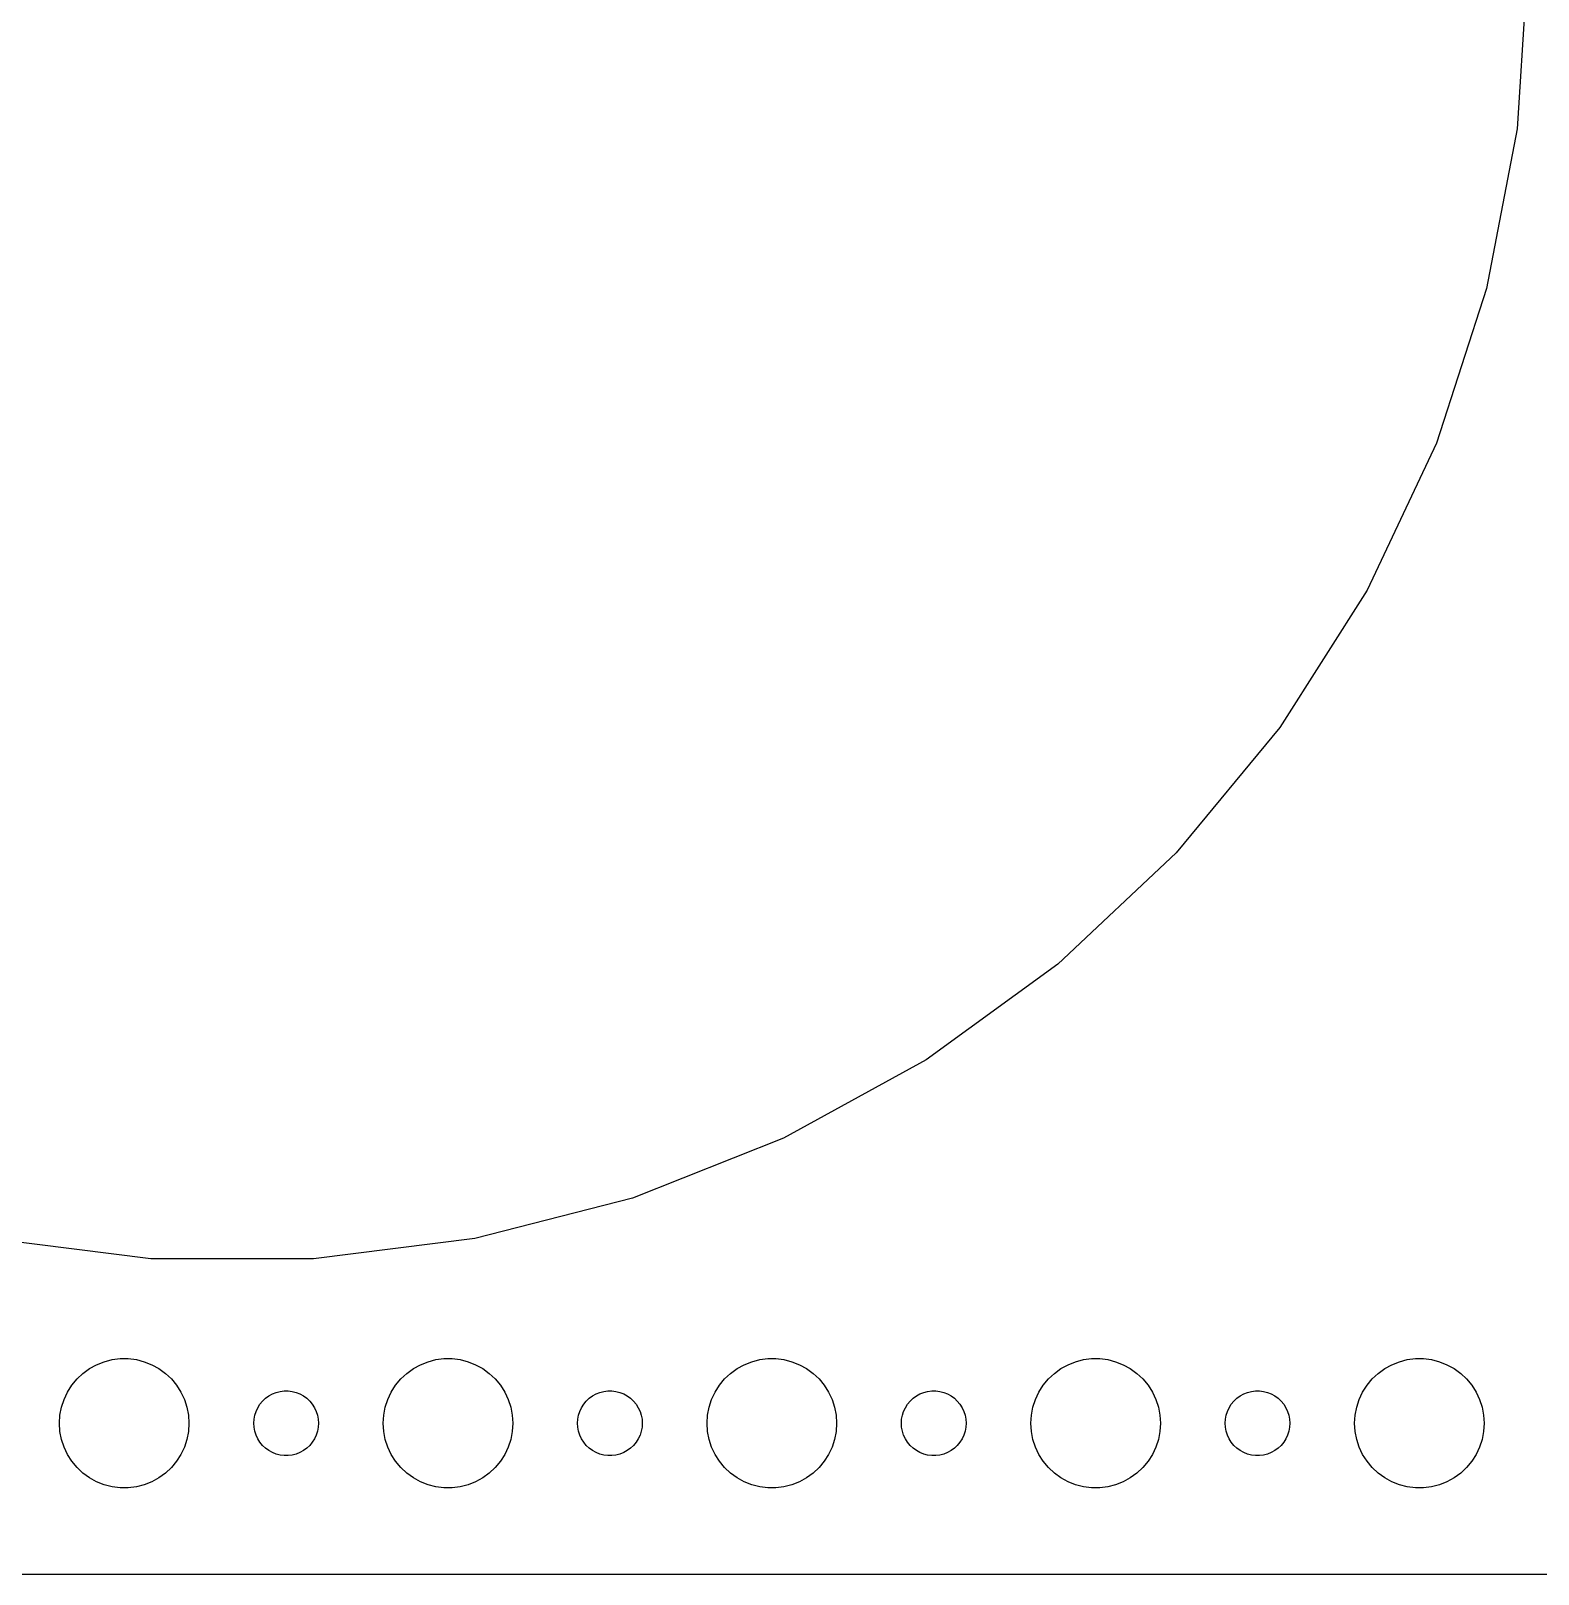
# Model space of a CAD drawing. Header units: metres. Extents: x -322 to 322, y -74 to 74.
# Drawn here: x -259.3 to -189.5, y -74.5 to -3 of the extents above; entities that cross this region are included whole.
import ezdxf

# ---------------------------------------------------------------- set-up
doc = ezdxf.new("R2010")
doc.units = ezdxf.units.M

msp = doc.modelspace()

# ---------------------------------------------------------------- linework, layer by layer
for p, q in [((-190, 0), (-190.473, -7.51999)), ((-190.473, -7.51999), (-191.885, -14.9214)), ((-191.885, -14.9214), (-194.213, -22.0875)), ((-194.213, -22.0875), (-197.422, -28.9052)), ((-197.422, -28.9052), (-201.459, -35.2671)), ((-201.459, -35.2671), (-206.262, -41.0728)), ((-206.262, -41.0728), (-211.755, -46.2308)), ((-211.755, -46.2308), (-217.85, -50.6597)), ((-217.85, -50.6597), (-224.453, -54.2896)), ((-224.453, -54.2896), (-231.459, -57.0634)), ((-231.459, -57.0634), (-238.757, -58.9372)), ((-253.767, -59.8816), (-261.243, -58.9372)), ((-238.757, -58.9372), (-246.233, -59.8816)), ((-246.233, -59.8816), (-253.767, -59.8816)), ((-256.912, -65.1885), (-256.607, -64.967)), ((-256.607, -64.967), (-256.277, -64.7855)), ((-256.277, -64.7855), (-255.927, -64.6468)), ((-255.927, -64.6468), (-255.562, -64.5531)), ((-255.562, -64.5531), (-255.188, -64.5059)), ((-255.188, -64.5059), (-254.812, -64.5059)), ((-254.812, -64.5059), (-254.438, -64.5531)), ((-254.438, -64.5531), (-254.073, -64.6468)), ((-254.073, -64.6468), (-253.723, -64.7855)), ((-253.723, -64.7855), (-253.393, -64.967)), ((-253.393, -64.967), (-253.088, -65.1885)), ((-241.912, -65.1885), (-241.607, -64.967)), ((-241.607, -64.967), (-241.277, -64.7855)), ((-241.277, -64.7855), (-240.927, -64.6468)), ((-240.927, -64.6468), (-240.562, -64.5531)), ((-240.562, -64.5531), (-240.188, -64.5059)), ((-240.188, -64.5059), (-239.812, -64.5059)), ((-239.812, -64.5059), (-239.438, -64.5531)), ((-239.438, -64.5531), (-239.073, -64.6468)), ((-239.073, -64.6468), (-238.723, -64.7855)), ((-238.723, -64.7855), (-238.393, -64.967)), ((-238.393, -64.967), (-238.088, -65.1885)), ((-226.912, -65.1885), (-226.607, -64.967)), ((-226.607, -64.967), (-226.277, -64.7855)), ((-226.277, -64.7855), (-225.927, -64.6468)), ((-225.927, -64.6468), (-225.562, -64.5531)), ((-225.562, -64.5531), (-225.188, -64.5059)), ((-225.188, -64.5059), (-224.812, -64.5059)), ((-224.812, -64.5059), (-224.438, -64.5531)), ((-224.438, -64.5531), (-224.073, -64.6468)), ((-224.073, -64.6468), (-223.723, -64.7855)), ((-223.723, -64.7855), (-223.393, -64.967)), ((-223.393, -64.967), (-223.088, -65.1885)), ((-211.912, -65.1885), (-211.607, -64.967)), ((-211.607, -64.967), (-211.277, -64.7855)), ((-211.277, -64.7855), (-210.927, -64.6468)), ((-210.927, -64.6468), (-210.562, -64.5531)), ((-210.562, -64.5531), (-210.188, -64.5059)), ((-210.188, -64.5059), (-209.812, -64.5059)), ((-209.812, -64.5059), (-209.438, -64.5531)), ((-209.438, -64.5531), (-209.073, -64.6468)), ((-209.073, -64.6468), (-208.723, -64.7855)), ((-208.723, -64.7855), (-208.393, -64.967)), ((-208.393, -64.967), (-208.088, -65.1885)), ((-196.912, -65.1885), (-196.607, -64.967)), ((-196.607, -64.967), (-196.277, -64.7855)), ((-196.277, -64.7855), (-195.927, -64.6468)), ((-195.927, -64.6468), (-195.562, -64.5531)), ((-195.562, -64.5531), (-195.188, -64.5059)), ((-195.188, -64.5059), (-194.812, -64.5059)), ((-194.812, -64.5059), (-194.438, -64.5531)), ((-194.438, -64.5531), (-194.073, -64.6468)), ((-194.073, -64.6468), (-193.723, -64.7855)), ((-193.723, -64.7855), (-193.393, -64.967)), ((-193.393, -64.967), (-193.088, -65.1885)), ((-257.629, -66.0547), (-257.427, -65.7366)), ((-257.427, -65.7366), (-257.187, -65.4464)), ((-257.187, -65.4464), (-256.912, -65.1885)), ((-253.088, -65.1885), (-252.813, -65.4464)), ((-252.813, -65.4464), (-252.573, -65.7366)), ((-252.573, -65.7366), (-252.371, -66.0547)), ((-242.629, -66.0547), (-242.427, -65.7366)), ((-242.427, -65.7366), (-242.187, -65.4464)), ((-242.187, -65.4464), (-241.912, -65.1885)), ((-238.088, -65.1885), (-237.813, -65.4464)), ((-237.813, -65.4464), (-237.573, -65.7366)), ((-237.573, -65.7366), (-237.371, -66.0547)), ((-227.629, -66.0547), (-227.427, -65.7366)), ((-227.427, -65.7366), (-227.187, -65.4464)), ((-227.187, -65.4464), (-226.912, -65.1885)), ((-223.088, -65.1885), (-222.813, -65.4464)), ((-222.813, -65.4464), (-222.573, -65.7366)), ((-222.573, -65.7366), (-222.371, -66.0547)), ((-212.629, -66.0547), (-212.427, -65.7366)), ((-212.427, -65.7366), (-212.187, -65.4464)), ((-212.187, -65.4464), (-211.912, -65.1885)), ((-208.088, -65.1885), (-207.813, -65.4464)), ((-207.813, -65.4464), (-207.573, -65.7366)), ((-207.573, -65.7366), (-207.371, -66.0547)), ((-197.629, -66.0547), (-197.427, -65.7366)), ((-197.427, -65.7366), (-197.187, -65.4464)), ((-197.187, -65.4464), (-196.912, -65.1885)), ((-193.088, -65.1885), (-192.813, -65.4464)), ((-192.813, -65.4464), (-192.573, -65.7366)), ((-192.573, -65.7366), (-192.371, -66.0547)), ((-257.906, -66.7539), (-257.789, -66.3956)), ((-257.789, -66.3956), (-257.629, -66.0547)), ((-252.371, -66.0547), (-252.211, -66.3956)), ((-252.211, -66.3956), (-252.094, -66.7539)), ((-248.714, -66.6183), (-248.593, -66.4732)), ((-248.593, -66.4732), (-248.456, -66.3442)), ((-248.456, -66.3442), (-248.304, -66.2335)), ((-248.304, -66.2335), (-248.139, -66.1428)), ((-248.139, -66.1428), (-247.964, -66.0734)), ((-247.964, -66.0734), (-247.781, -66.0266)), ((-247.781, -66.0266), (-247.594, -66.003)), ((-247.594, -66.003), (-247.406, -66.003)), ((-247.406, -66.003), (-247.219, -66.0266)), ((-247.219, -66.0266), (-247.036, -66.0734)), ((-247.036, -66.0734), (-246.861, -66.1428)), ((-246.861, -66.1428), (-246.696, -66.2335)), ((-246.696, -66.2335), (-246.544, -66.3442)), ((-246.544, -66.3442), (-246.407, -66.4732)), ((-246.407, -66.4732), (-246.286, -66.6183)), ((-242.906, -66.7539), (-242.789, -66.3956)), ((-242.789, -66.3956), (-242.629, -66.0547)), ((-237.371, -66.0547), (-237.211, -66.3956)), ((-237.211, -66.3956), (-237.094, -66.7539)), ((-233.714, -66.6183), (-233.593, -66.4732)), ((-233.593, -66.4732), (-233.456, -66.3442)), ((-233.456, -66.3442), (-233.304, -66.2335)), ((-233.304, -66.2335), (-233.139, -66.1428)), ((-233.139, -66.1428), (-232.964, -66.0734)), ((-232.964, -66.0734), (-232.781, -66.0266)), ((-232.781, -66.0266), (-232.594, -66.003)), ((-232.594, -66.003), (-232.406, -66.003)), ((-232.406, -66.003), (-232.219, -66.0266)), ((-232.219, -66.0266), (-232.036, -66.0734)), ((-232.036, -66.0734), (-231.861, -66.1428)), ((-231.861, -66.1428), (-231.696, -66.2335)), ((-231.696, -66.2335), (-231.544, -66.3442)), ((-231.544, -66.3442), (-231.407, -66.4732)), ((-231.407, -66.4732), (-231.286, -66.6183)), ((-227.906, -66.7539), (-227.789, -66.3956)), ((-227.789, -66.3956), (-227.629, -66.0547)), ((-222.371, -66.0547), (-222.211, -66.3956)), ((-222.211, -66.3956), (-222.094, -66.7539)), ((-218.714, -66.6183), (-218.593, -66.4732)), ((-218.593, -66.4732), (-218.456, -66.3442)), ((-218.456, -66.3442), (-218.304, -66.2335)), ((-218.304, -66.2335), (-218.139, -66.1428)), ((-218.139, -66.1428), (-217.964, -66.0734)), ((-217.964, -66.0734), (-217.781, -66.0266)), ((-217.781, -66.0266), (-217.594, -66.003)), ((-217.594, -66.003), (-217.406, -66.003)), ((-217.406, -66.003), (-217.219, -66.0266)), ((-217.219, -66.0266), (-217.036, -66.0734)), ((-217.036, -66.0734), (-216.861, -66.1428)), ((-216.861, -66.1428), (-216.696, -66.2335)), ((-216.696, -66.2335), (-216.544, -66.3442)), ((-216.544, -66.3442), (-216.407, -66.4732)), ((-216.407, -66.4732), (-216.286, -66.6183)), ((-212.906, -66.7539), (-212.789, -66.3956)), ((-212.789, -66.3956), (-212.629, -66.0547)), ((-207.371, -66.0547), (-207.211, -66.3956)), ((-207.211, -66.3956), (-207.094, -66.7539)), ((-203.714, -66.6183), (-203.593, -66.4732)), ((-203.593, -66.4732), (-203.456, -66.3442)), ((-203.456, -66.3442), (-203.304, -66.2335)), ((-203.304, -66.2335), (-203.139, -66.1428)), ((-203.139, -66.1428), (-202.964, -66.0734)), ((-202.964, -66.0734), (-202.781, -66.0266)), ((-202.781, -66.0266), (-202.594, -66.003)), ((-202.594, -66.003), (-202.406, -66.003)), ((-202.406, -66.003), (-202.219, -66.0266)), ((-202.219, -66.0266), (-202.036, -66.0734)), ((-202.036, -66.0734), (-201.861, -66.1428)), ((-201.861, -66.1428), (-201.696, -66.2335)), ((-201.696, -66.2335), (-201.544, -66.3442)), ((-201.544, -66.3442), (-201.407, -66.4732)), ((-201.407, -66.4732), (-201.286, -66.6183)), ((-197.906, -66.7539), (-197.789, -66.3956)), ((-197.789, -66.3956), (-197.629, -66.0547)), ((-192.371, -66.0547), (-192.211, -66.3956)), ((-192.211, -66.3956), (-192.094, -66.7539)), ((-258, -67.5), (-257.976, -67.124)), ((-257.976, -67.124), (-257.906, -66.7539)), ((-252.094, -66.7539), (-252.024, -67.124)), ((-252.024, -67.124), (-252, -67.5)), ((-248.988, -67.312), (-248.953, -67.127)), ((-248.953, -67.127), (-248.895, -66.9478)), ((-248.895, -66.9478), (-248.814, -66.7774)), ((-248.814, -66.7774), (-248.714, -66.6183)), ((-246.286, -66.6183), (-246.186, -66.7774)), ((-246.186, -66.7774), (-246.105, -66.9478)), ((-246.105, -66.9478), (-246.047, -67.127)), ((-246.047, -67.127), (-246.012, -67.312)), ((-243, -67.5), (-242.976, -67.124)), ((-242.976, -67.124), (-242.906, -66.7539)), ((-237.094, -66.7539), (-237.024, -67.124)), ((-237.024, -67.124), (-237, -67.5)), ((-233.988, -67.312), (-233.953, -67.127)), ((-233.953, -67.127), (-233.895, -66.9478)), ((-233.895, -66.9478), (-233.814, -66.7774)), ((-233.814, -66.7774), (-233.714, -66.6183)), ((-231.286, -66.6183), (-231.186, -66.7774)), ((-231.186, -66.7774), (-231.105, -66.9478)), ((-231.105, -66.9478), (-231.047, -67.127)), ((-231.047, -67.127), (-231.012, -67.312)), ((-228, -67.5), (-227.976, -67.124)), ((-227.976, -67.124), (-227.906, -66.7539)), ((-222.094, -66.7539), (-222.024, -67.124)), ((-222.024, -67.124), (-222, -67.5)), ((-218.988, -67.312), (-218.953, -67.127)), ((-218.953, -67.127), (-218.895, -66.9478)), ((-218.895, -66.9478), (-218.814, -66.7774)), ((-218.814, -66.7774), (-218.714, -66.6183)), ((-216.286, -66.6183), (-216.186, -66.7774)), ((-216.186, -66.7774), (-216.105, -66.9478)), ((-216.105, -66.9478), (-216.047, -67.127)), ((-216.047, -67.127), (-216.012, -67.312)), ((-213, -67.5), (-212.976, -67.124)), ((-212.976, -67.124), (-212.906, -66.7539)), ((-207.094, -66.7539), (-207.024, -67.124)), ((-207.024, -67.124), (-207, -67.5)), ((-203.988, -67.312), (-203.953, -67.127)), ((-203.953, -67.127), (-203.895, -66.9478)), ((-203.895, -66.9478), (-203.814, -66.7774)), ((-203.814, -66.7774), (-203.714, -66.6183)), ((-201.286, -66.6183), (-201.186, -66.7774)), ((-201.186, -66.7774), (-201.105, -66.9478)), ((-201.105, -66.9478), (-201.047, -67.127)), ((-201.047, -67.127), (-201.012, -67.312)), ((-198, -67.5), (-197.976, -67.124)), ((-197.976, -67.124), (-197.906, -66.7539)), ((-192.094, -66.7539), (-192.024, -67.124)), ((-192.024, -67.124), (-192, -67.5)), ((-257.976, -67.876), (-258, -67.5)), ((-257.906, -68.2461), (-257.976, -67.876)), ((-252.024, -67.876), (-252.094, -68.2461)), ((-252, -67.5), (-252.024, -67.876)), ((-249, -67.5), (-248.988, -67.312)), ((-248.988, -67.688), (-249, -67.5)), ((-248.953, -67.873), (-248.988, -67.688)), ((-248.895, -68.0522), (-248.953, -67.873)), ((-246.047, -67.873), (-246.105, -68.0522)), ((-246.012, -67.688), (-246.047, -67.873)), ((-246.012, -67.312), (-246, -67.5)), ((-246, -67.5), (-246.012, -67.688)), ((-242.976, -67.876), (-243, -67.5)), ((-242.906, -68.2461), (-242.976, -67.876)), ((-237.024, -67.876), (-237.094, -68.2461)), ((-237, -67.5), (-237.024, -67.876)), ((-234, -67.5), (-233.988, -67.312)), ((-233.988, -67.688), (-234, -67.5)), ((-233.953, -67.873), (-233.988, -67.688)), ((-233.895, -68.0522), (-233.953, -67.873)), ((-231.047, -67.873), (-231.105, -68.0522)), ((-231.012, -67.688), (-231.047, -67.873)), ((-231.012, -67.312), (-231, -67.5)), ((-231, -67.5), (-231.012, -67.688)), ((-227.976, -67.876), (-228, -67.5)), ((-227.906, -68.2461), (-227.976, -67.876)), ((-222.024, -67.876), (-222.094, -68.2461)), ((-222, -67.5), (-222.024, -67.876)), ((-219, -67.5), (-218.988, -67.312)), ((-218.988, -67.688), (-219, -67.5)), ((-218.953, -67.873), (-218.988, -67.688)), ((-218.895, -68.0522), (-218.953, -67.873)), ((-216.047, -67.873), (-216.105, -68.0522)), ((-216.012, -67.688), (-216.047, -67.873)), ((-216.012, -67.312), (-216, -67.5)), ((-216, -67.5), (-216.012, -67.688)), ((-212.976, -67.876), (-213, -67.5)), ((-212.906, -68.2461), (-212.976, -67.876)), ((-207.024, -67.876), (-207.094, -68.2461)), ((-207, -67.5), (-207.024, -67.876)), ((-204, -67.5), (-203.988, -67.312)), ((-203.988, -67.688), (-204, -67.5)), ((-203.953, -67.873), (-203.988, -67.688)), ((-203.895, -68.0522), (-203.953, -67.873)), ((-201.047, -67.873), (-201.105, -68.0522)), ((-201.012, -67.688), (-201.047, -67.873)), ((-201.012, -67.312), (-201, -67.5)), ((-201, -67.5), (-201.012, -67.688)), ((-197.976, -67.876), (-198, -67.5)), ((-197.906, -68.2461), (-197.976, -67.876)), ((-192.024, -67.876), (-192.094, -68.2461)), ((-192, -67.5), (-192.024, -67.876)), ((-257.789, -68.6044), (-257.906, -68.2461)), ((-257.629, -68.9453), (-257.789, -68.6044)), ((-252.211, -68.6044), (-252.371, -68.9453)), ((-252.094, -68.2461), (-252.211, -68.6044)), ((-248.814, -68.2226), (-248.895, -68.0522)), ((-248.714, -68.3817), (-248.814, -68.2226)), ((-248.593, -68.5268), (-248.714, -68.3817)), ((-248.456, -68.6558), (-248.593, -68.5268)), ((-246.407, -68.5268), (-246.544, -68.6558)), ((-246.286, -68.3817), (-246.407, -68.5268)), ((-246.186, -68.2226), (-246.286, -68.3817)), ((-246.105, -68.0522), (-246.186, -68.2226)), ((-242.789, -68.6044), (-242.906, -68.2461)), ((-242.629, -68.9453), (-242.789, -68.6044)), ((-237.211, -68.6044), (-237.371, -68.9453)), ((-237.094, -68.2461), (-237.211, -68.6044)), ((-233.814, -68.2226), (-233.895, -68.0522)), ((-233.714, -68.3817), (-233.814, -68.2226)), ((-233.593, -68.5268), (-233.714, -68.3817)), ((-233.456, -68.6558), (-233.593, -68.5268)), ((-231.407, -68.5268), (-231.544, -68.6558)), ((-231.286, -68.3817), (-231.407, -68.5268)), ((-231.186, -68.2226), (-231.286, -68.3817)), ((-231.105, -68.0522), (-231.186, -68.2226)), ((-227.789, -68.6044), (-227.906, -68.2461)), ((-227.629, -68.9453), (-227.789, -68.6044)), ((-222.211, -68.6044), (-222.371, -68.9453)), ((-222.094, -68.2461), (-222.211, -68.6044)), ((-218.814, -68.2226), (-218.895, -68.0522)), ((-218.714, -68.3817), (-218.814, -68.2226)), ((-218.593, -68.5268), (-218.714, -68.3817)), ((-218.456, -68.6558), (-218.593, -68.5268)), ((-216.407, -68.5268), (-216.544, -68.6558)), ((-216.286, -68.3817), (-216.407, -68.5268)), ((-216.186, -68.2226), (-216.286, -68.3817)), ((-216.105, -68.0522), (-216.186, -68.2226)), ((-212.789, -68.6044), (-212.906, -68.2461)), ((-212.629, -68.9453), (-212.789, -68.6044)), ((-207.211, -68.6044), (-207.371, -68.9453)), ((-207.094, -68.2461), (-207.211, -68.6044)), ((-203.814, -68.2226), (-203.895, -68.0522)), ((-203.714, -68.3817), (-203.814, -68.2226)), ((-203.593, -68.5268), (-203.714, -68.3817)), ((-203.456, -68.6558), (-203.593, -68.5268)), ((-201.407, -68.5268), (-201.544, -68.6558)), ((-201.286, -68.3817), (-201.407, -68.5268)), ((-201.186, -68.2226), (-201.286, -68.3817)), ((-201.105, -68.0522), (-201.186, -68.2226)), ((-197.789, -68.6044), (-197.906, -68.2461)), ((-197.629, -68.9453), (-197.789, -68.6044)), ((-192.211, -68.6044), (-192.371, -68.9453)), ((-192.094, -68.2461), (-192.211, -68.6044)), ((-257.427, -69.2634), (-257.629, -68.9453)), ((-257.187, -69.5536), (-257.427, -69.2634)), ((-252.573, -69.2634), (-252.813, -69.5536)), ((-252.371, -68.9453), (-252.573, -69.2634)), ((-248.304, -68.7665), (-248.456, -68.6558)), ((-248.139, -68.8572), (-248.304, -68.7665)), ((-247.964, -68.9266), (-248.139, -68.8572)), ((-247.781, -68.9734), (-247.964, -68.9266)), ((-247.594, -68.997), (-247.781, -68.9734)), ((-247.406, -68.997), (-247.594, -68.997)), ((-247.219, -68.9734), (-247.406, -68.997)), ((-247.036, -68.9266), (-247.219, -68.9734)), ((-246.861, -68.8572), (-247.036, -68.9266)), ((-246.696, -68.7665), (-246.861, -68.8572)), ((-246.544, -68.6558), (-246.696, -68.7665)), ((-242.427, -69.2634), (-242.629, -68.9453)), ((-242.187, -69.5536), (-242.427, -69.2634)), ((-237.573, -69.2634), (-237.813, -69.5536)), ((-237.371, -68.9453), (-237.573, -69.2634)), ((-233.304, -68.7665), (-233.456, -68.6558)), ((-233.139, -68.8572), (-233.304, -68.7665)), ((-232.964, -68.9266), (-233.139, -68.8572)), ((-232.781, -68.9734), (-232.964, -68.9266)), ((-232.594, -68.997), (-232.781, -68.9734)), ((-232.406, -68.997), (-232.594, -68.997)), ((-232.219, -68.9734), (-232.406, -68.997)), ((-232.036, -68.9266), (-232.219, -68.9734)), ((-231.861, -68.8572), (-232.036, -68.9266)), ((-231.696, -68.7665), (-231.861, -68.8572)), ((-231.544, -68.6558), (-231.696, -68.7665)), ((-227.427, -69.2634), (-227.629, -68.9453)), ((-227.187, -69.5536), (-227.427, -69.2634)), ((-222.573, -69.2634), (-222.813, -69.5536)), ((-222.371, -68.9453), (-222.573, -69.2634)), ((-218.304, -68.7665), (-218.456, -68.6558)), ((-218.139, -68.8572), (-218.304, -68.7665)), ((-217.964, -68.9266), (-218.139, -68.8572)), ((-217.781, -68.9734), (-217.964, -68.9266)), ((-217.594, -68.997), (-217.781, -68.9734)), ((-217.406, -68.997), (-217.594, -68.997)), ((-217.219, -68.9734), (-217.406, -68.997)), ((-217.036, -68.9266), (-217.219, -68.9734)), ((-216.861, -68.8572), (-217.036, -68.9266)), ((-216.696, -68.7665), (-216.861, -68.8572)), ((-216.544, -68.6558), (-216.696, -68.7665)), ((-212.427, -69.2634), (-212.629, -68.9453)), ((-212.187, -69.5536), (-212.427, -69.2634)), ((-207.573, -69.2634), (-207.813, -69.5536)), ((-207.371, -68.9453), (-207.573, -69.2634)), ((-203.304, -68.7665), (-203.456, -68.6558)), ((-203.139, -68.8572), (-203.304, -68.7665)), ((-202.964, -68.9266), (-203.139, -68.8572)), ((-202.781, -68.9734), (-202.964, -68.9266)), ((-202.594, -68.997), (-202.781, -68.9734)), ((-202.406, -68.997), (-202.594, -68.997)), ((-202.219, -68.9734), (-202.406, -68.997)), ((-202.036, -68.9266), (-202.219, -68.9734)), ((-201.861, -68.8572), (-202.036, -68.9266)), ((-201.696, -68.7665), (-201.861, -68.8572)), ((-201.544, -68.6558), (-201.696, -68.7665)), ((-197.427, -69.2634), (-197.629, -68.9453)), ((-197.187, -69.5536), (-197.427, -69.2634)), ((-192.573, -69.2634), (-192.813, -69.5536)), ((-192.371, -68.9453), (-192.573, -69.2634)), ((-256.912, -69.8115), (-257.187, -69.5536)), ((-256.607, -70.033), (-256.912, -69.8115)), ((-256.277, -70.2145), (-256.607, -70.033)), ((-253.393, -70.033), (-253.723, -70.2145)), ((-253.088, -69.8115), (-253.393, -70.033)), ((-252.813, -69.5536), (-253.088, -69.8115)), ((-241.912, -69.8115), (-242.187, -69.5536)), ((-241.607, -70.033), (-241.912, -69.8115)), ((-241.277, -70.2145), (-241.607, -70.033)), ((-238.393, -70.033), (-238.723, -70.2145)), ((-238.088, -69.8115), (-238.393, -70.033)), ((-237.813, -69.5536), (-238.088, -69.8115)), ((-226.912, -69.8115), (-227.187, -69.5536)), ((-226.607, -70.033), (-226.912, -69.8115)), ((-226.277, -70.2145), (-226.607, -70.033)), ((-223.393, -70.033), (-223.723, -70.2145)), ((-223.088, -69.8115), (-223.393, -70.033)), ((-222.813, -69.5536), (-223.088, -69.8115)), ((-211.912, -69.8115), (-212.187, -69.5536)), ((-211.607, -70.033), (-211.912, -69.8115)), ((-211.277, -70.2145), (-211.607, -70.033)), ((-208.393, -70.033), (-208.723, -70.2145)), ((-208.088, -69.8115), (-208.393, -70.033)), ((-207.813, -69.5536), (-208.088, -69.8115)), ((-196.912, -69.8115), (-197.187, -69.5536)), ((-196.607, -70.033), (-196.912, -69.8115)), ((-196.277, -70.2145), (-196.607, -70.033)), ((-193.393, -70.033), (-193.723, -70.2145)), ((-193.088, -69.8115), (-193.393, -70.033)), ((-192.813, -69.5536), (-193.088, -69.8115)), ((-255.927, -70.3532), (-256.277, -70.2145)), ((-255.562, -70.4469), (-255.927, -70.3532)), ((-255.188, -70.4941), (-255.562, -70.4469)), ((-254.812, -70.4941), (-255.188, -70.4941)), ((-254.438, -70.4469), (-254.812, -70.4941)), ((-254.073, -70.3532), (-254.438, -70.4469)), ((-253.723, -70.2145), (-254.073, -70.3532)), ((-240.927, -70.3532), (-241.277, -70.2145)), ((-240.562, -70.4469), (-240.927, -70.3532)), ((-240.188, -70.4941), (-240.562, -70.4469)), ((-239.812, -70.4941), (-240.188, -70.4941)), ((-239.438, -70.4469), (-239.812, -70.4941)), ((-239.073, -70.3532), (-239.438, -70.4469)), ((-238.723, -70.2145), (-239.073, -70.3532)), ((-225.927, -70.3532), (-226.277, -70.2145)), ((-225.562, -70.4469), (-225.927, -70.3532)), ((-225.188, -70.4941), (-225.562, -70.4469)), ((-224.812, -70.4941), (-225.188, -70.4941)), ((-224.438, -70.4469), (-224.812, -70.4941)), ((-224.073, -70.3532), (-224.438, -70.4469)), ((-223.723, -70.2145), (-224.073, -70.3532)), ((-210.927, -70.3532), (-211.277, -70.2145)), ((-210.562, -70.4469), (-210.927, -70.3532)), ((-210.188, -70.4941), (-210.562, -70.4469)), ((-209.812, -70.4941), (-210.188, -70.4941)), ((-209.438, -70.4469), (-209.812, -70.4941)), ((-209.073, -70.3532), (-209.438, -70.4469)), ((-208.723, -70.2145), (-209.073, -70.3532)), ((-195.927, -70.3532), (-196.277, -70.2145)), ((-195.562, -70.4469), (-195.927, -70.3532)), ((-195.188, -70.4941), (-195.562, -70.4469)), ((-194.812, -70.4941), (-195.188, -70.4941)), ((-194.438, -70.4469), (-194.812, -70.4941)), ((-194.073, -70.3532), (-194.438, -70.4469)), ((-193.723, -70.2145), (-194.073, -70.3532)), ((-317.314, -74.4901), (317.314, -74.4901))]:
    msp.add_line(p, q)

doc.saveas('drawing.dxf')
